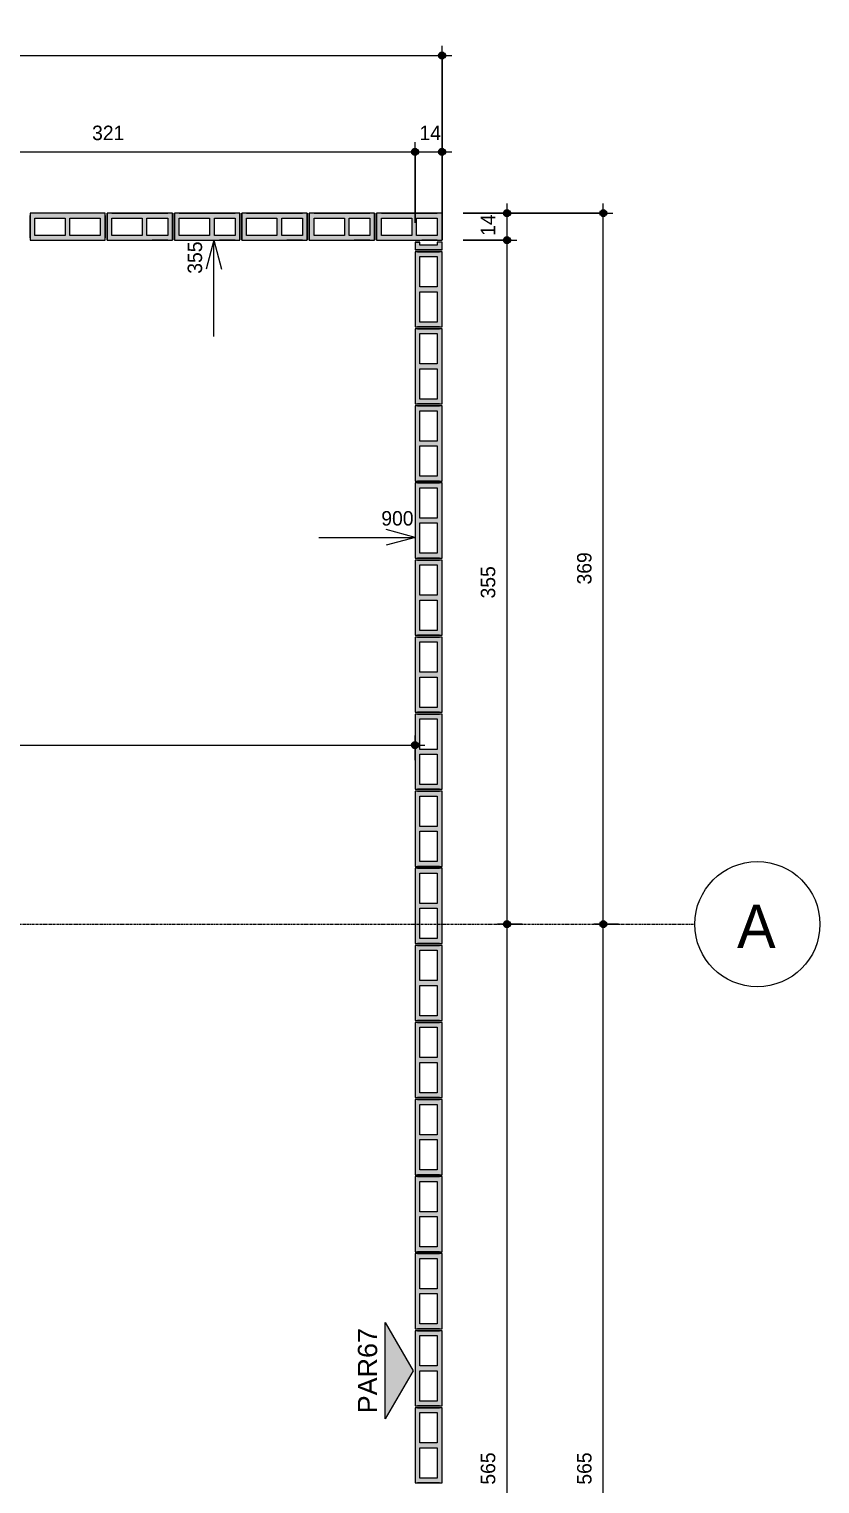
# Model space of a CAD drawing. Header units: centimetres. Extents: x 170 to 14001, y -2277 to 8860.
# Drawn here: x 13590 to 14001, y 145 to 900 of the extents above; entities that cross this region are included whole.
import ezdxf

# ---------------------------------------------------------------- set-up
doc = ezdxf.new("R2010")
doc.units = ezdxf.units.CM
doc.linetypes.add('Linha de eixo', pattern=[2.2225, 1.27, -0.3175, 0.3175, -0.3175])
for name, color, linetype, lineweight, true_color in [('A-ANNO-DIMS-1', 1, 'Continuous', 9, 0xff0000), ('G-ANNO-SYMB-1', 251, 'Continuous', 9, 0x646464), ('S-BEAM-3', 9, 'Continuous', 9, 0xc0c0c0), ('S-BEAM-7', 116, 'Continuous', 9, 0x008040), ('S-BEAM-8', 142, 'Continuous', 9, 0x0080c0)]:
    doc.layers.add(name, color=color, linetype=linetype, lineweight=lineweight, true_color=true_color)
for name, color, linetype, lineweight in [('A-ANNO-DIMS-50', 7, 'Continuous', 9), ('A-DETL-GENF', 7, 'Continuous', 9), ('G-ANNO-SYMB', 7, 'Continuous', 9), ('S-BEAM', 7, 'Continuous', 9), ('S-BEAM-2', 7, 'Continuous', 13), ('S-GRID-1', 7, 'Linha de eixo', 9), ('S-GRID-IDEN', 7, 'Continuous', 9)]:
    doc.layers.add(name, color=color, linetype=linetype, lineweight=lineweight)
doc.styles.add('Arial', font='arial.ttf', dxfattribs={"height": 10})
doc.styles.add('Bahnschrift_11', font='', dxfattribs={"height": 22.5})
doc.styles.add('Bahnschrift_12', font='', dxfattribs={"height": 7.5})
doc.styles.get('Bahnschrift_11').set_extended_font_data('Bahnschrift')
doc.styles.get('Bahnschrift_12').set_extended_font_data('Bahnschrift')
doc.dimstyles.new('COTA_ACUMULADA', dxfattribs={"dimscale": 30.48, "dimtxt": 8.33133, "dimasz": 0.049213, "dimexe": 0, "dimexo": 0.0625, "dimgap": 0.131234, "dimtad": 0, "dimjust": 2, "dimdec": 0, "dimzin": 0, "dimdsep": 46, "dimtxsty": 'Bahnschrift_12', "dimblk1": 'NONE', "dimblk2": 'OPEN30', "dimsah": 1, "dimcen": 0.09, "dimse1": 1, "dimsd1": 1, "dimazin": 0, "dimtfac": 1, "dimtdec": 4, "dimtix": 1, "dimtmove": 2, "dimatfit": 3, "dimfxl": 0, "dimfxlon": 1, "dimtvp": 1, "dimtolj": 1, "dimtzin": 0, "dimarcsym": 2})
doc.dimstyles.new('Linear_-_2_mm_Arial', dxfattribs={"dimscale": 30.48, "dimtxt": 8.33133, "dimasz": 0.393701, "dimexe": 0.164042, "dimexo": 0.328084, "dimgap": 0.131234, "dimtad": 1, "dimdec": 0, "dimzin": 0, "dimdsep": 46, "dimtxsty": 'Bahnschrift_12', "dimblk1": 'DOTSMALL', "dimblk2": 'DOTSMALL', "dimsah": 1, "dimcen": 0.09, "dimdle": 0.164042, "dimazin": 0, "dimtfac": 1, "dimtdec": 4, "dimtix": 1, "dimtmove": 0, "dimatfit": 3, "dimfxl": 1, "dimtvp": 1, "dimtolj": 1, "dimtzin": 0, "dimarcsym": 2})

# ---------------------------------------------------------------- blocks, each defined once
blk = doc.blocks.new('LEONE - BLOCO 14X39X19 - LEONE - BLOCO 14X39X19-554799-COBERTURA - MODULAÇÃO 1ª FIADA')
at = {"layer": 'S-BEAM-3'}
h = blk.add_hatch(color=256, dxfattribs=at)
h.paths.add_polyline_path([(-13.95, -7), (19.5, -7), (19.5, 7), (-19.5, 7), (-19.5, -7)])
h.paths.add_polyline_path([(-13.95, -4.5), (-17, -4.5), (-17, 4.5), (-1.25, 4.5), (-1.25, -4.5)])
h.paths.add_polyline_path([(1.25, -4.5), (1.25, 4.5), (17, 4.5), (17, -4.5)])
at = {"layer": 'A-DETL-GENF'}
for p, q in [((19.5, 7), (-19.5, 7)), ((-19.5, 7), (-19.5, 0)), ((-19.5, 0), (-19.5, -7)), ((-17, -4.5), (-17, 4.5)), ((-17, 4.5), (-1.25, 4.5)), ((-1.25, 4.5), (-1.25, -4.5)), ((1.25, -4.5), (1.25, 4.5)), ((1.25, 4.5), (17, 4.5)), ((17, 4.5), (17, -4.5)), ((19.5, 0), (19.5, 7)), ((19.5, -7), (19.5, 0)), ((-19.5, -7), (19.5, -7)), ((-1.25, -4.5), (-17, -4.5)), ((17, -4.5), (1.25, -4.5))]:
    blk.add_line(p, q, dxfattribs=at)
at = {"layer": 'S-BEAM-2'}
for p, q in [((-19.5, 7), (-19.5, -7)), ((19.5, 7), (-19.5, 7)), ((-19.5, 7), (-19.5, -7)), ((-19.5, -5.75), (-19.5, 5.75)), ((19.5, -7), (19.5, 7)), ((19.5, -7), (19.5, 7)), ((19.5, 5.75), (19.5, -5.75)), ((-19.5, -7), (19.5, -7))]:
    blk.add_line(p, q, dxfattribs=at)
at = {"layer": 'S-BEAM-3'}
for p, q in [((-17, 4.5), (-1.25, 4.5)), ((-17, -4.5), (-17, 4.5)), ((-1.25, 4.5), (-1.25, -4.5)), ((1.25, 4.5), (17, 4.5)), ((1.25, -4.5), (1.25, 4.5)), ((17, 4.5), (17, -4.5)), ((-1.25, -4.5), (-17, -4.5)), ((17, -4.5), (1.25, -4.5))]:
    blk.add_line(p, q, dxfattribs=at)
blk = doc.blocks.new('LEONE - BLOCO 14x04x4 - LEONE - BLOCO 14x04x19-V6-COBERTURA - MODULAÇÃO 1ª FIADA')
at = {"layer": 'S-BEAM-7'}
blk.add_hatch(color=256, dxfattribs=at).paths.add_polyline_path([(-2.5, -7), (1.5, -7), (1.5, -4.5), (0, -4.5), (0, 4.5), (1.5, 4.5), (1.5, 7), (-2.5, 7), (-2.5, -4.5)])
at = {"layer": 'A-DETL-GENF'}
for p, q in [((1.5, 7), (-2.5, 7)), ((-2.5, 7), (-2.5, 0)), ((-2.5, 0), (-2.5, -7)), ((0, 4.5), (1.5, 4.5)), ((0, -4.5), (0, 4.5)), ((1.5, 4.5), (1.5, 7)), ((-2.5, -7), (1.5, -7)), ((1.5, -4.5), (0, -4.5)), ((1.5, -7), (1.5, -4.5))]:
    blk.add_line(p, q, dxfattribs=at)
at = {"layer": 'S-BEAM-2'}
for p, q in [((1.5, 7), (-2.5, 7)), ((-2.5, -7), (-2.5, 7)), ((1.5, 7), (1.5, 4.5)), ((-2.5, -7), (1.5, -7)), ((1.5, -7), (1.5, -4.5))]:
    blk.add_line(p, q, dxfattribs=at)
at = {"layer": 'S-BEAM-3'}
for p, q in [((0, -4.5), (0, 4.5)), ((0, 4.5), (1.5, 4.5)), ((1.5, -4.5), (0, -4.5))]:
    blk.add_line(p, q, dxfattribs=at)
blk = doc.blocks.new('LEONE - BLOCO 14x34x5 - LEONE - BLOCO 14x34x19-V7-COBERTURA - MODULAÇÃO 1ª FIADA')
at = {"layer": 'S-BEAM-8'}
h = blk.add_hatch(color=256, dxfattribs=at)
h.paths.add_polyline_path([(-3, 7), (-14.5, 7), (-14.5, -7), (19.5, -7), (19.5, 7), (-0.5, 7)])
h.paths.add_polyline_path([(-3, 4.5), (-1.25, 4.5), (-1.25, -4.5), (-12, -4.5), (-12, 4.5), (-11, 4.5)])
h.paths.add_polyline_path([(1.25, 4.5), (17, 4.5), (17, -4.5), (1.25, -4.5)])
at = {"layer": 'A-DETL-GENF'}
for p, q in [((-14.5, 7), (-14.5, 0)), ((2.5, 7), (-14.5, 7)), ((-14.5, 0), (-14.5, -7)), ((-12, -4.5), (-12, 4.5)), ((-12, 4.5), (-1.25, 4.5)), ((-1.25, 4.5), (-1.25, -4.5)), ((1.25, 4.5), (17, 4.5)), ((1.25, -4.5), (1.25, 4.5)), ((19.5, 7), (2.5, 7)), ((17, 4.5), (17, -4.5)), ((19.5, 0), (19.5, 7)), ((19.5, -7), (19.5, 0)), ((-14.5, -7), (2.5, -7)), ((-1.25, -4.5), (-12, -4.5)), ((17, -4.5), (1.25, -4.5)), ((2.5, -7), (19.5, -7))]:
    blk.add_line(p, q, dxfattribs=at)
at = {"layer": 'S-BEAM-2'}
for p, q in [((-14.5, 7), (-14.5, -7)), ((19.5, 7), (-14.5, 7)), ((-14.5, 7), (-14.5, -7)), ((-14.5, -7), (-14.5, 6.88)), ((-14.5, 5.75), (-14.5, -5.75)), ((-14.5, -5.75), (-14.5, 5.75)), ((-12, 7), (-3.94, 7)), ((-12, 7), (-3.94, 7)), ((17, 7), (-12, 7)), ((19.5, -7), (19.5, 7)), ((19.5, 7), (19.5, -7)), ((19.5, -7), (19.5, 7)), ((19.5, -5.75), (19.5, 5.75)), ((19.5, 5.75), (19.5, -5.75)), ((-14.5, -7), (19.5, -7)), ((-12, -7), (-3.94, -7)), ((-12, -7), (-3.94, -7)), ((17, -7), (-12, -7))]:
    blk.add_line(p, q, dxfattribs=at)
at = {"layer": 'S-BEAM-3'}
for p, q in [((-12, 4.5), (-1.25, 4.5)), ((-12, -4.5), (-12, 4.5)), ((-1.25, 4.5), (-1.25, -4.5)), ((1.25, 4.5), (17, 4.5)), ((1.25, -4.5), (1.25, 4.5)), ((17, 4.5), (17, -4.5)), ((-1.25, -4.5), (-12, -4.5)), ((17, -4.5), (1.25, -4.5))]:
    blk.add_line(p, q, dxfattribs=at)
blk = doc.blocks.new('LEONE - BLOCO 14x34x5 - LEONE - BLOCO 14x34x19-2843082-COBERTURA - MODULAÇÃO 1ª FIADA')
at = {"layer": 'S-BEAM-8'}
h = blk.add_hatch(color=256, dxfattribs=at)
h.paths.add_polyline_path([(-3, 7), (-14.5, 7), (-14.5, -7), (19.5, -7), (19.5, 7), (-0.5, 7)])
h.paths.add_polyline_path([(-1.25, 4.5), (-1.25, -4.5), (-12, -4.5), (-12, 4.5), (-3, 4.5)])
h.paths.add_polyline_path([(2.5, 4.5), (17, 4.5), (17, -4.5), (1.25, -4.5), (1.25, 4.5)])
at = {"layer": 'A-DETL-GENF'}
for p, q in [((-14.5, 7), (-14.5, 0)), ((2.5, 7), (-14.5, 7)), ((-14.5, 0), (-14.5, -7)), ((-12, -4.5), (-12, 4.5)), ((-12, 4.5), (-1.25, 4.5)), ((-1.25, 4.5), (-1.25, -4.5)), ((1.25, 4.5), (17, 4.5)), ((1.25, -4.5), (1.25, 4.5)), ((19.5, 7), (2.5, 7)), ((17, 4.5), (17, -4.5)), ((19.5, 0), (19.5, 7)), ((19.5, -7), (19.5, 0)), ((-14.5, -7), (2.5, -7)), ((-1.25, -4.5), (-12, -4.5)), ((17, -4.5), (1.25, -4.5)), ((2.5, -7), (19.5, -7))]:
    blk.add_line(p, q, dxfattribs=at)
at = {"layer": 'S-BEAM-2'}
for p, q in [((-14.5, 7), (-14.5, -7)), ((19.5, 7), (-14.5, 7)), ((-14.5, 7), (-14.5, -7)), ((-14.5, -7), (-14.5, 6.8804)), ((-14.5, 5.75), (-14.5, -5.75)), ((-14.5, -5.75), (-14.5, 5.75)), ((-12, 7), (-3.9375, 7)), ((-12, 7), (-3.9375, 7)), ((17, 7), (-12, 7)), ((19.5, -7), (19.5, 7)), ((19.5, 7), (19.5, -7)), ((19.5, -7), (19.5, 7)), ((19.5, -5.75), (19.5, 5.75)), ((19.5, 5.75), (19.5, -5.75)), ((-14.5, -7), (19.5, -7)), ((-12, -7), (-3.9375, -7)), ((-12, -7), (-3.9375, -7)), ((17, -7), (-12, -7))]:
    blk.add_line(p, q, dxfattribs=at)
at = {"layer": 'S-BEAM-3'}
for p, q in [((-12, 4.5), (-1.25, 4.5)), ((-12, -4.5), (-12, 4.5)), ((-1.25, 4.5), (-1.25, -4.5)), ((1.25, 4.5), (17, 4.5)), ((1.25, -4.5), (1.25, 4.5)), ((17, 4.5), (17, -4.5)), ((-1.25, -4.5), (-12, -4.5)), ((17, -4.5), (1.25, -4.5))]:
    blk.add_line(p, q, dxfattribs=at)
blk = doc.blocks.new('LEONE - BLOCO 14x34x5 - LEONE - BLOCO 14x34x19-V5-COBERTURA - MODULAÇÃO 1ª FIADA')
at = {"layer": 'S-BEAM-8'}
h = blk.add_hatch(color=256, dxfattribs=at)
h.paths.add_polyline_path([(19.5, 0), (19.5, 7), (-14.5, 7), (-14.5, -7), (19.5, -7), (19.5, -4.5)])
h.paths.add_polyline_path([(17, 4.5), (17, -4.5), (1.25, -4.5), (1.25, 4.5), (2.5, 4.5)])
h.paths.add_polyline_path([(-1.25, 4.5), (-1.25, -4.5), (-12, -4.5), (-12, 4.5)])
at = {"layer": 'A-DETL-GENF'}
for p, q in [((-14.5, 7), (-14.5, 0)), ((2.5, 7), (-14.5, 7)), ((-14.5, 0), (-14.5, -7)), ((-12, -4.5), (-12, 4.5)), ((-12, 4.5), (-1.25, 4.5)), ((-1.25, 4.5), (-1.25, -4.5)), ((1.25, 4.5), (17, 4.5)), ((1.25, -4.5), (1.25, 4.5)), ((19.5, 7), (2.5, 7)), ((17, 4.5), (17, -4.5)), ((19.5, 0), (19.5, 7)), ((19.5, -7), (19.5, 0)), ((-14.5, -7), (2.5, -7)), ((-1.25, -4.5), (-12, -4.5)), ((17, -4.5), (1.25, -4.5)), ((2.5, -7), (19.5, -7))]:
    blk.add_line(p, q, dxfattribs=at)
at = {"layer": 'S-BEAM-2'}
for p, q in [((-14.5, 7), (-14.5, -7)), ((19.5, 7), (-14.5, 7)), ((-14.5, 7), (-14.5, -7)), ((-14.5, -7), (-14.5, 6.8804)), ((-14.5, 5.75), (-14.5, -5.75)), ((-14.5, -5.75), (-14.5, 5.75)), ((-12, 7), (-3.9375, 7)), ((-12, 7), (-3.9375, 7)), ((17, 7), (-12, 7)), ((19.5, -7), (19.5, 7)), ((19.5, 7), (19.5, -7)), ((19.5, -7), (19.5, 7)), ((19.5, -5.75), (19.5, 5.75)), ((19.5, 5.75), (19.5, -5.75)), ((-14.5, -7), (19.5, -7)), ((-12, -7), (-3.9375, -7)), ((-12, -7), (-3.9375, -7)), ((17, -7), (-12, -7))]:
    blk.add_line(p, q, dxfattribs=at)
at = {"layer": 'S-BEAM-3'}
for p, q in [((-12, 4.5), (-1.25, 4.5)), ((-12, -4.5), (-12, 4.5)), ((-1.25, 4.5), (-1.25, -4.5)), ((1.25, 4.5), (17, 4.5)), ((1.25, -4.5), (1.25, 4.5)), ((17, 4.5), (17, -4.5)), ((-1.25, -4.5), (-12, -4.5)), ((17, -4.5), (1.25, -4.5))]:
    blk.add_line(p, q, dxfattribs=at)
blk = doc.blocks.new('Eixo - M_Cabeça da grade - Círculo-45800-COBERTURA - MODULAÇÃO 1ª FIADA')
at = {"layer": 'S-GRID-IDEN'}
blk.add_circle((0, 0), 0.65, dxfattribs=at)
blk = doc.blocks.new('Elevação - Número de detalhe-142644-COBERTURA - MODULAÇÃO 1ª FIADA')
at = {"layer": 'G-ANNO-SYMB-1'}
blk.add_hatch(color=256, dxfattribs=at).paths.add_polyline_path([(0.5, 0), (-0.5, 0), (0, 0.289)])
at = {"layer": 'G-ANNO-SYMB'}
for p, q in [((0, 0.289), (-0.5, 0)), ((0.5, 0), (0, 0.289)), ((-0.5, 0), (0.5, 0))]:
    blk.add_line(p, q, dxfattribs=at)
blk = doc.blocks.new('DIMBLOCK8-COBERTURA - MODULAÇÃO 1ª FIADA')
at = {"layer": 'A-ANNO-DIMS-50', "lineweight": 35, "true_color": 0xff0000}
h = blk.add_hatch(color=1, dxfattribs=at)
edge = h.paths.add_edge_path()
edge.add_arc((13469.73, 836.05), 1.5, 0, 360)
h = blk.add_hatch(color=1, dxfattribs=at)
edge = h.paths.add_edge_path()
edge.add_arc((13790.73, 836.05), 1.5, 0, 360)
at = {"layer": 'A-ANNO-DIMS-50', "color": 1, "true_color": 0xff0000}
for p, q in [((13469.73, 814.24), (13469.73, 841.05)), ((13790.73, 799.24), (13790.73, 841.05)), ((13469.73, 836.05), (13790.73, 836.05)), ((13469.73, 836.05), (13469.73, 814.24)), ((13790.73, 836.05), (13790.73, 799.24))]:
    blk.add_line(p, q, dxfattribs=at)
at = {"layer": 'A-ANNO-DIMS-50', "color": 1, "lineweight": 35, "true_color": 0xff0000}
for centre in [(13469.73, 836.05), (13790.73, 836.05)]:
    blk.add_circle(centre, 1.5, dxfattribs=at)
at = {"layer": 'A-ANNO-DIMS-50', "color": 0, "insert": (13622.97, 849.69), "char_height": 7.5, "width": 17.4201, "attachment_point": 1, "line_spacing_factor": 1.009858, "style": 'Bahnschrift_12'}
blk.add_mtext('321', dxfattribs=at)
blk = doc.blocks.new('_DotSmall')
at = {"color": 0, "linetype": 'ByBlock', "const_width": 0.5}
blk.add_lwpolyline([(-0.0625, 0, 1), (0.0625, 0, 1)], format="xyb", close=True, dxfattribs=at)
blk = doc.blocks.new('DIMBLOCK9-COBERTURA - MODULAÇÃO 1ª FIADA')
at = {"layer": 'A-ANNO-DIMS-50', "lineweight": 35, "true_color": 0xff0000}
h = blk.add_hatch(color=1, dxfattribs=at)
edge = h.paths.add_edge_path()
edge.add_arc((13790.73, 836.05), 1.5, 0, 360)
h = blk.add_hatch(color=1, dxfattribs=at)
edge = h.paths.add_edge_path()
edge.add_arc((13804.73, 836.05), 1.5, 0, 360)
at = {"layer": 'A-ANNO-DIMS-50', "color": 1, "true_color": 0xff0000}
for p, q in [((13790.73, 799.24), (13790.73, 841.05)), ((13804.73, 799.24), (13804.73, 841.05)), ((13790.73, 836.05), (13809.73, 836.05)), ((13790.73, 836.05), (13790.73, 799.24)), ((13804.73, 836.05), (13804.73, 799.24))]:
    blk.add_line(p, q, dxfattribs=at)
at = {"layer": 'A-ANNO-DIMS-50', "color": 1, "lineweight": 35, "true_color": 0xff0000}
for centre in [(13790.73, 836.05), (13804.73, 836.05)]:
    blk.add_circle(centre, 1.5, dxfattribs=at)
at = {"layer": 'A-ANNO-DIMS-50', "color": 0, "insert": (13793, 849.69), "char_height": 7.5, "width": 11.3609, "attachment_point": 1, "line_spacing_factor": 1.009858, "style": 'Bahnschrift_12'}
blk.add_mtext('14', dxfattribs=at)
blk = doc.blocks.new('DIMBLOCK12-COBERTURA - MODULAÇÃO 1ª FIADA')
at = {"layer": 'A-ANNO-DIMS-50', "lineweight": 35, "true_color": 0xff0000}
h = blk.add_hatch(color=1, dxfattribs=at)
edge = h.paths.add_edge_path()
edge.add_arc((12890.73, 886.05), 1.5, 0, 360)
h = blk.add_hatch(color=1, dxfattribs=at)
edge = h.paths.add_edge_path()
edge.add_arc((13804.73, 886.05), 1.5, 0, 360)
at = {"layer": 'A-ANNO-DIMS-50', "color": 1, "true_color": 0xff0000}
for p, q in [((12890.73, 878.17), (12890.73, 891.05)), ((13804.73, 812.99), (13804.73, 891.05)), ((12890.73, 886.05), (13809.73, 886.05)), ((12890.73, 886.05), (12890.73, 878.17)), ((13804.73, 886.05), (13804.73, 812.99))]:
    blk.add_line(p, q, dxfattribs=at)
at = {"layer": 'A-ANNO-DIMS-50', "color": 1, "lineweight": 35, "true_color": 0xff0000}
for centre in [(12890.73, 886.05), (13804.73, 886.05)]:
    blk.add_circle(centre, 1.5, dxfattribs=at)
at = {"layer": 'A-ANNO-DIMS-50', "color": 0, "insert": (13340.28, 899.69), "char_height": 7.5, "width": 17.8745, "attachment_point": 1, "line_spacing_factor": 1.009858, "style": 'Bahnschrift_12'}
blk.add_mtext('914', dxfattribs=at)
blk = doc.blocks.new('DIMBLOCK41-COBERTURA - MODULAÇÃO 1ª FIADA')
at = {"layer": 'A-ANNO-DIMS-50', "lineweight": 35, "true_color": 0xff0000}
h = blk.add_hatch(color=1, dxfattribs=at)
edge = h.paths.add_edge_path()
edge.add_arc((13838.5, 435.24), 1.5, 0, 360)
h = blk.add_hatch(color=1, dxfattribs=at)
edge = h.paths.add_edge_path()
edge.add_arc((13838.5, -129.76), 1.5, 0, 360)
at = {"layer": 'A-ANNO-DIMS-50', "color": 1, "true_color": 0xff0000}
for p, q in [((13846.38, 435.24), (13833.5, 435.24)), ((13838.5, -129.76), (13838.5, 435.24)), ((13838.5, 435.24), (13846.38, 435.24)), ((13846.38, -129.76), (13833.5, -129.76)), ((13838.5, -129.76), (13846.38, -129.76))]:
    blk.add_line(p, q, dxfattribs=at)
at = {"layer": 'A-ANNO-DIMS-50', "color": 1, "lineweight": 35, "true_color": 0xff0000}
for centre in [(13838.5, 435.24), (13838.5, -129.76)]:
    blk.add_circle(centre, 1.5, dxfattribs=at)
at = {"layer": 'A-ANNO-DIMS-50', "color": 0, "insert": (13824.86, 144.35), "char_height": 7.5, "width": 20.1467, "attachment_point": 1, "rotation": 90, "line_spacing_factor": 1.009858, "style": 'Bahnschrift_12'}
blk.add_mtext('565', dxfattribs=at)
blk = doc.blocks.new('DIMBLOCK42-COBERTURA - MODULAÇÃO 1ª FIADA')
at = {"layer": 'A-ANNO-DIMS-50', "lineweight": 35, "true_color": 0xff0000}
h = blk.add_hatch(color=1, dxfattribs=at)
edge = h.paths.add_edge_path()
edge.add_arc((13838.5, 790.24), 1.5, 0, 360)
h = blk.add_hatch(color=1, dxfattribs=at)
edge = h.paths.add_edge_path()
edge.add_arc((13838.5, 435.24), 1.5, 0, 360)
at = {"layer": 'A-ANNO-DIMS-50', "color": 1, "true_color": 0xff0000}
for p, q in [((13815.73, 790.24), (13843.5, 790.24)), ((13838.5, 790.24), (13815.73, 790.24)), ((13838.5, 435.24), (13838.5, 790.24)), ((13846.38, 435.24), (13833.5, 435.24)), ((13838.5, 435.24), (13846.38, 435.24))]:
    blk.add_line(p, q, dxfattribs=at)
at = {"layer": 'A-ANNO-DIMS-50', "color": 1, "lineweight": 35, "true_color": 0xff0000}
for centre in [(13838.5, 790.24), (13838.5, 435.24)]:
    blk.add_circle(centre, 1.5, dxfattribs=at)
at = {"layer": 'A-ANNO-DIMS-50', "color": 0, "insert": (13824.86, 604.29), "char_height": 7.5, "width": 20.2982, "attachment_point": 1, "rotation": 90, "line_spacing_factor": 1.009858, "style": 'Bahnschrift_12'}
blk.add_mtext('355', dxfattribs=at)
blk = doc.blocks.new('DIMBLOCK43-COBERTURA - MODULAÇÃO 1ª FIADA')
at = {"layer": 'A-ANNO-DIMS-50', "lineweight": 35, "true_color": 0xff0000}
h = blk.add_hatch(color=1, dxfattribs=at)
edge = h.paths.add_edge_path()
edge.add_arc((13838.5, 804.24), 1.5, 0, 360)
h = blk.add_hatch(color=1, dxfattribs=at)
edge = h.paths.add_edge_path()
edge.add_arc((13838.5, 790.24), 1.5, 0, 360)
at = {"layer": 'A-ANNO-DIMS-50', "color": 1, "true_color": 0xff0000}
for p, q in [((13838.5, 790.24), (13838.5, 809.24)), ((13815.73, 804.24), (13843.5, 804.24)), ((13838.5, 804.24), (13815.73, 804.24)), ((13815.73, 790.24), (13843.5, 790.24)), ((13838.5, 790.24), (13815.73, 790.24))]:
    blk.add_line(p, q, dxfattribs=at)
at = {"layer": 'A-ANNO-DIMS-50', "color": 1, "lineweight": 35, "true_color": 0xff0000}
for centre in [(13838.5, 804.24), (13838.5, 790.24)]:
    blk.add_circle(centre, 1.5, dxfattribs=at)
at = {"layer": 'A-ANNO-DIMS-50', "color": 0, "insert": (13824.86, 792.51), "char_height": 7.5, "width": 11.3609, "attachment_point": 1, "rotation": 90, "line_spacing_factor": 1.009858, "style": 'Bahnschrift_12'}
blk.add_mtext('14', dxfattribs=at)
blk = doc.blocks.new('DIMBLOCK45-COBERTURA - MODULAÇÃO 1ª FIADA')
at = {"layer": 'A-ANNO-DIMS-50', "lineweight": 35, "true_color": 0xff0000}
h = blk.add_hatch(color=1, dxfattribs=at)
edge = h.paths.add_edge_path()
edge.add_arc((13888.5, 435.24), 1.5, 0, 360)
h = blk.add_hatch(color=1, dxfattribs=at)
edge = h.paths.add_edge_path()
edge.add_arc((13888.5, -129.76), 1.5, 0, 360)
at = {"layer": 'A-ANNO-DIMS-50', "color": 1, "true_color": 0xff0000}
for p, q in [((13896.38, 435.24), (13883.5, 435.24)), ((13888.5, -129.76), (13888.5, 435.24)), ((13888.5, 435.24), (13896.38, 435.24)), ((13896.38, -129.76), (13883.5, -129.76)), ((13888.5, -129.76), (13896.38, -129.76))]:
    blk.add_line(p, q, dxfattribs=at)
at = {"layer": 'A-ANNO-DIMS-50', "color": 1, "lineweight": 35, "true_color": 0xff0000}
for centre in [(13888.5, 435.24), (13888.5, -129.76)]:
    blk.add_circle(centre, 1.5, dxfattribs=at)
at = {"layer": 'A-ANNO-DIMS-50', "color": 0, "insert": (13874.86, 144.35), "char_height": 7.5, "width": 20.1467, "attachment_point": 1, "rotation": 90, "line_spacing_factor": 1.009858, "style": 'Bahnschrift_12'}
blk.add_mtext('565', dxfattribs=at)
blk = doc.blocks.new('DIMBLOCK46-COBERTURA - MODULAÇÃO 1ª FIADA')
at = {"layer": 'A-ANNO-DIMS-50', "lineweight": 35, "true_color": 0xff0000}
h = blk.add_hatch(color=1, dxfattribs=at)
edge = h.paths.add_edge_path()
edge.add_arc((13888.5, 804.24), 1.5, 0, 360)
h = blk.add_hatch(color=1, dxfattribs=at)
edge = h.paths.add_edge_path()
edge.add_arc((13888.5, 435.24), 1.5, 0, 360)
at = {"layer": 'A-ANNO-DIMS-50', "color": 1, "true_color": 0xff0000}
for p, q in [((13888.5, 435.24), (13888.5, 809.24)), ((13815.73, 804.24), (13893.5, 804.24)), ((13888.5, 804.24), (13815.73, 804.24)), ((13896.38, 435.24), (13883.5, 435.24)), ((13888.5, 435.24), (13896.38, 435.24))]:
    blk.add_line(p, q, dxfattribs=at)
at = {"layer": 'A-ANNO-DIMS-50', "color": 1, "lineweight": 35, "true_color": 0xff0000}
for centre in [(13888.5, 804.24), (13888.5, 435.24)]:
    blk.add_circle(centre, 1.5, dxfattribs=at)
at = {"layer": 'A-ANNO-DIMS-50', "color": 0, "insert": (13874.86, 611.54), "char_height": 7.5, "width": 19.6922, "attachment_point": 1, "rotation": 90, "line_spacing_factor": 1.009858, "style": 'Bahnschrift_12'}
blk.add_mtext('369', dxfattribs=at)
blk = doc.blocks.new('DIMBLOCK65-COBERTURA - MODULAÇÃO 1ª FIADA')
at = {"layer": 'A-ANNO-DIMS-50', "lineweight": 35, "true_color": 0xff0000}
h = blk.add_hatch(color=1, dxfattribs=at)
edge = h.paths.add_edge_path()
edge.add_arc((12890.73, 528.21), 1.5, 0, 360)
h = blk.add_hatch(color=1, dxfattribs=at)
edge = h.paths.add_edge_path()
edge.add_arc((13790.73, 528.21), 1.5, 0, 360)
at = {"layer": 'A-ANNO-DIMS-50', "color": 1, "true_color": 0xff0000}
for p, q in [((12890.73, 520.33), (12890.73, 533.21)), ((13790.73, 520.33), (13790.73, 533.21)), ((12890.73, 528.21), (13795.73, 528.21)), ((12890.73, 528.21), (12890.73, 520.33)), ((13790.73, 528.21), (13790.73, 520.33))]:
    blk.add_line(p, q, dxfattribs=at)
at = {"layer": 'A-ANNO-DIMS-50', "color": 1, "lineweight": 35, "true_color": 0xff0000}
for centre in [(12890.73, 528.21), (13790.73, 528.21)]:
    blk.add_circle(centre, 1.5, dxfattribs=at)
at = {"layer": 'A-ANNO-DIMS-50', "color": 0, "insert": (13332.21, 541.86), "char_height": 7.5, "width": 20.4496, "attachment_point": 1, "line_spacing_factor": 1.009858, "style": 'Bahnschrift_12'}
blk.add_mtext('900', dxfattribs=at)
blk = doc.blocks.new('DIMBLOCK93-COBERTURA - MODULAÇÃO 1ª FIADA')
at = {"layer": 'A-ANNO-DIMS-50', "color": 1, "true_color": 0xff0000}
for p, q in [((13686.23, 790.24), (13682.21, 775.24)), ((13686.23, 790.24), (13690.25, 775.24)), ((13686.23, 740.24), (13686.23, 790.24)), ((13686.23, 790.24), (13686.23, 790.24)), ((13686.23, 790.24), (13686.23, 790.24))]:
    blk.add_line(p, q, dxfattribs=at)
at = {"layer": 'A-ANNO-DIMS-50', "color": 0, "insert": (13672.59, 772.83), "char_height": 7.5, "width": 20.2982, "attachment_point": 1, "rotation": 90, "line_spacing_factor": 1.009858, "style": 'Bahnschrift_12'}
blk.add_mtext('355', dxfattribs=at)
blk = doc.blocks.new('_None')
blk = doc.blocks.new('_Open30')
at = {"color": 0, "linetype": 'ByBlock', "lineweight": -2}
for p, q in [((-1, 0.27), (0, 0)), ((0, 0), (-1, -0.27)), ((0, 0), (-1, 0))]:
    blk.add_line(p, q, dxfattribs=at)
blk = doc.blocks.new('DIMBLOCK124-COBERTURA - MODULAÇÃO 1ª FIADA')
at = {"layer": 'A-ANNO-DIMS-50', "color": 1, "true_color": 0xff0000}
for p, q in [((13740.73, 636.01), (13790.73, 636.01)), ((13790.73, 636.01), (13775.73, 640.02)), ((13790.73, 636.01), (13775.73, 631.99)), ((13790.73, 636.01), (13790.73, 636.01)), ((13790.73, 636.01), (13790.73, 636.01))]:
    blk.add_line(p, q, dxfattribs=at)
at = {"layer": 'A-ANNO-DIMS-50', "color": 0, "insert": (13773.19, 649.65), "char_height": 7.5, "width": 20.4496, "attachment_point": 1, "line_spacing_factor": 1.009858, "style": 'Bahnschrift_12'}
blk.add_mtext('900', dxfattribs=at)

msp = doc.modelspace()

# ---------------------------------------------------------------- linework, layer by layer
at = {"layer": 'S-GRID-1'}
msp.add_line((10926.69, 435.24), (13936, 435.24), dxfattribs=at)

# ---------------------------------------------------------------- block references
at = {"layer": 'G-ANNO-SYMB', "extrusion": (0, 0, -1), "xscale": 49.99999999999998, "yscale": 49.99999999999998, "zscale": 49.99999999999998, "rotation": 90.00000000000054}
msp.add_blockref('Elevação - Número de detalhe-142644-COBERTURA - MODULAÇÃO 1ª FIADA', (-13775.2, 203.47), dxfattribs=at)
at = {"layer": 'S-BEAM'}
msp.add_blockref('LEONE - BLOCO 14X39X19 - LEONE - BLOCO 14X39X19-554799-COBERTURA - MODULAÇÃO 1ª FIADA', (13610.23, 797.24), dxfattribs=at)
for name, p, rotation in [('LEONE - BLOCO 14x34x5 - LEONE - BLOCO 14x34x19-2843082-COBERTURA - MODULAÇÃO 1ª FIADA', (13650.23, 797.24), 180), ('LEONE - BLOCO 14x34x5 - LEONE - BLOCO 14x34x19-2843082-COBERTURA - MODULAÇÃO 1ª FIADA', (13685.23, 797.24), 180), ('LEONE - BLOCO 14x34x5 - LEONE - BLOCO 14x34x19-V5-COBERTURA - MODULAÇÃO 1ª FIADA', (13720.23, 797.24), 180), ('LEONE - BLOCO 14x34x5 - LEONE - BLOCO 14x34x19-2843082-COBERTURA - MODULAÇÃO 1ª FIADA', (13755.23, 797.24), 180), ('LEONE - BLOCO 14x34x5 - LEONE - BLOCO 14x34x19-V7-COBERTURA - MODULAÇÃO 1ª FIADA', (13790.23, 797.24), 180), ('LEONE - BLOCO 14x04x4 - LEONE - BLOCO 14x04x19-V6-COBERTURA - MODULAÇÃO 1ª FIADA', (13797.73, 787.74), 89.9999999999999), ('LEONE - BLOCO 14X39X19 - LEONE - BLOCO 14X39X19-554799-COBERTURA - MODULAÇÃO 1ª FIADA', (13797.73, 764.74), 89.9999999999999), ('LEONE - BLOCO 14X39X19 - LEONE - BLOCO 14X39X19-554799-COBERTURA - MODULAÇÃO 1ª FIADA', (13797.73, 724.74), 89.9999999999999), ('LEONE - BLOCO 14X39X19 - LEONE - BLOCO 14X39X19-554799-COBERTURA - MODULAÇÃO 1ª FIADA', (13797.73, 684.74), 89.9999999999999), ('LEONE - BLOCO 14X39X19 - LEONE - BLOCO 14X39X19-554799-COBERTURA - MODULAÇÃO 1ª FIADA', (13797.73, 644.74), 89.9999999999999), ('LEONE - BLOCO 14X39X19 - LEONE - BLOCO 14X39X19-554799-COBERTURA - MODULAÇÃO 1ª FIADA', (13797.73, 604.74), 89.9999999999999), ('LEONE - BLOCO 14X39X19 - LEONE - BLOCO 14X39X19-554799-COBERTURA - MODULAÇÃO 1ª FIADA', (13797.73, 564.74), 89.9999999999999), ('LEONE - BLOCO 14X39X19 - LEONE - BLOCO 14X39X19-554799-COBERTURA - MODULAÇÃO 1ª FIADA', (13797.73, 524.74), 89.9999999999999), ('LEONE - BLOCO 14X39X19 - LEONE - BLOCO 14X39X19-554799-COBERTURA - MODULAÇÃO 1ª FIADA', (13797.73, 484.74), 89.9999999999999), ('LEONE - BLOCO 14X39X19 - LEONE - BLOCO 14X39X19-554799-COBERTURA - MODULAÇÃO 1ª FIADA', (13797.73, 444.74), 89.9999999999999), ('LEONE - BLOCO 14X39X19 - LEONE - BLOCO 14X39X19-554799-COBERTURA - MODULAÇÃO 1ª FIADA', (13797.73, 404.74), 89.9999999999999), ('LEONE - BLOCO 14X39X19 - LEONE - BLOCO 14X39X19-554799-COBERTURA - MODULAÇÃO 1ª FIADA', (13797.73, 364.74), 89.9999999999999), ('LEONE - BLOCO 14X39X19 - LEONE - BLOCO 14X39X19-554799-COBERTURA - MODULAÇÃO 1ª FIADA', (13797.73, 324.74), 89.9999999999999), ('LEONE - BLOCO 14X39X19 - LEONE - BLOCO 14X39X19-554799-COBERTURA - MODULAÇÃO 1ª FIADA', (13797.73, 284.74), 89.9999999999999), ('LEONE - BLOCO 14X39X19 - LEONE - BLOCO 14X39X19-554799-COBERTURA - MODULAÇÃO 1ª FIADA', (13797.73, 244.74), 89.9999999999999), ('LEONE - BLOCO 14X39X19 - LEONE - BLOCO 14X39X19-554799-COBERTURA - MODULAÇÃO 1ª FIADA', (13797.73, 204.74), 89.9999999999999), ('LEONE - BLOCO 14X39X19 - LEONE - BLOCO 14X39X19-554799-COBERTURA - MODULAÇÃO 1ª FIADA', (13797.73, 164.74), 89.9999999999999)]:
    msp.add_blockref(name, p, dxfattribs=dict(at, rotation=rotation))
at = {"layer": 'S-GRID-IDEN', "xscale": 49.99999999999998, "yscale": 49.99999999999998, "zscale": 49.99999999999998, "rotation": 269.9999999999994}
msp.add_blockref('Eixo - M_Cabeça da grade - Círculo-45800-COBERTURA - MODULAÇÃO 1ª FIADA', (13968.5, 435.24), dxfattribs=at)

# ---------------------------------------------------------------- texts
at = {"layer": 'G-ANNO-SYMB', "insert": (13761.02, 181.39), "char_height": 10, "width": 54.9156, "attachment_point": 1, "rotation": 90, "style": 'Arial'}
msp.add_mtext('PAR67', dxfattribs=at)

# ---------------------------------------------------------------- dimensions: what is measured, and where the dimension line sits
at = {"layer": 'A-ANNO-DIMS-1'}
for base, p1, p2, override, picture, middle in [((13804.73, 886.05), (12890.73, 888.17), (13804.73, 802.99), {"dimpost": '<>', "dimfxl": 917.960203}, 'DIMBLOCK12-COBERTURA - MODULAÇÃO 1ª FIADA', (13347.73, 893.84)), ((13790.73, 836.05), (13469.73, 804.24), (13790.73, 789.24), {"dimpost": '<>', "dimfxl": 321.350276}, 'DIMBLOCK8-COBERTURA - MODULAÇÃO 1ª FIADA', (13630.23, 843.88)), ((13804.73, 836.05), (13790.73, 789.24), (13804.73, 789.24), {"dimpost": '<>', "dimfxl": 14}, 'DIMBLOCK9-COBERTURA - MODULAÇÃO 1ª FIADA', (13797.73, 843.8)), ((13790.73, 528.21), (12890.73, 530.33), (13790.73, 530.33), {"dimpost": '<>', "dimfxl": 900}, 'DIMBLOCK65-COBERTURA - MODULAÇÃO 1ª FIADA', (13340.73, 536.05))]:
    dim = msp.add_linear_dim(base=base, p1=p1, p2=p2, dimstyle='Linear_-_2_mm_Arial', override=override, dxfattribs=at)
    dim.commit()
    dim.dimension.update_dxf_attribs({"geometry": picture, "text_midpoint": middle})
for base, p1, p2, override, picture, middle in [((13838.5, 804.24), (13805.73, 790.24), (13805.73, 804.24), {"dimpost": '<>', "dimfxl": 14}, 'DIMBLOCK43-COBERTURA - MODULAÇÃO 1ª FIADA', (13830.75, 797.24)), ((13888.5, 804.24), (13886.38, 435.24), (13805.73, 804.24), {"dimpost": '<>', "dimfxl": 377.710648}, 'DIMBLOCK46-COBERTURA - MODULAÇÃO 1ª FIADA', (13880.67, 619.74)), ((13838.5, 790.24), (13836.38, 435.24), (13805.73, 790.24), {"dimpost": '<>', "dimfxl": 356.320626}, 'DIMBLOCK42-COBERTURA - MODULAÇÃO 1ª FIADA', (13830.67, 612.74)), ((13838.5, 435.24), (13836.38, -129.76), (13836.38, 435.24), {"dimpost": '<>', "dimfxl": 565}, 'DIMBLOCK41-COBERTURA - MODULAÇÃO 1ª FIADA', (13830.71, 152.74)), ((13888.5, 435.24), (13886.38, -129.76), (13886.38, 435.24), {"dimpost": '<>', "dimfxl": 565}, 'DIMBLOCK45-COBERTURA - MODULAÇÃO 1ª FIADA', (13880.71, 152.74))]:
    dim = msp.add_linear_dim(base=base, p1=p1, p2=p2, angle=90, dimstyle='Linear_-_2_mm_Arial', override=override, dxfattribs=at)
    dim.commit()
    dim.dimension.update_dxf_attribs({"geometry": picture, "text_midpoint": middle})
dim = msp.add_linear_dim(base=(13686.23, 790.24), p1=(13686.23, 435.24), p2=(13686.23, 790.24), angle=90, dimstyle='COTA_ACUMULADA', override={"dimpost": '<>', "dimfxl": 355}, dxfattribs=at)
dim.commit()
dim.dimension.update_dxf_attribs({"geometry": 'DIMBLOCK93-COBERTURA - MODULAÇÃO 1ª FIADA', "text_midpoint": (13677.59, 782.98), "dimtype": 160, "text_rotation": 90})
dim = msp.add_linear_dim(base=(13790.73, 636.01), p1=(12890.73, 636.01), p2=(13790.73, 636.01), dimstyle='COTA_ACUMULADA', override={"dimpost": '<>', "dimfxl": 900}, dxfattribs=at)
dim.commit()
dim.dimension.update_dxf_attribs({"geometry": 'DIMBLOCK124-COBERTURA - MODULAÇÃO 1ª FIADA', "text_midpoint": (13783.41, 644.65), "dimtype": 160})

# ---------------------------------------------------------------- next in the draw order: texts
at = {"layer": 'S-GRID-IDEN', "insert": (13957.95, 445.36), "char_height": 22.5, "width": 24.8523, "attachment_point": 1, "style": 'Bahnschrift_11', "bg_fill": 3, "box_fill_scale": 1.25, "bg_fill_color": 9, "bg_fill_true_color": 13158600, "bg_fill_transparency": 0}
msp.add_mtext('A', dxfattribs=at)

doc.saveas('drawing.dxf')
